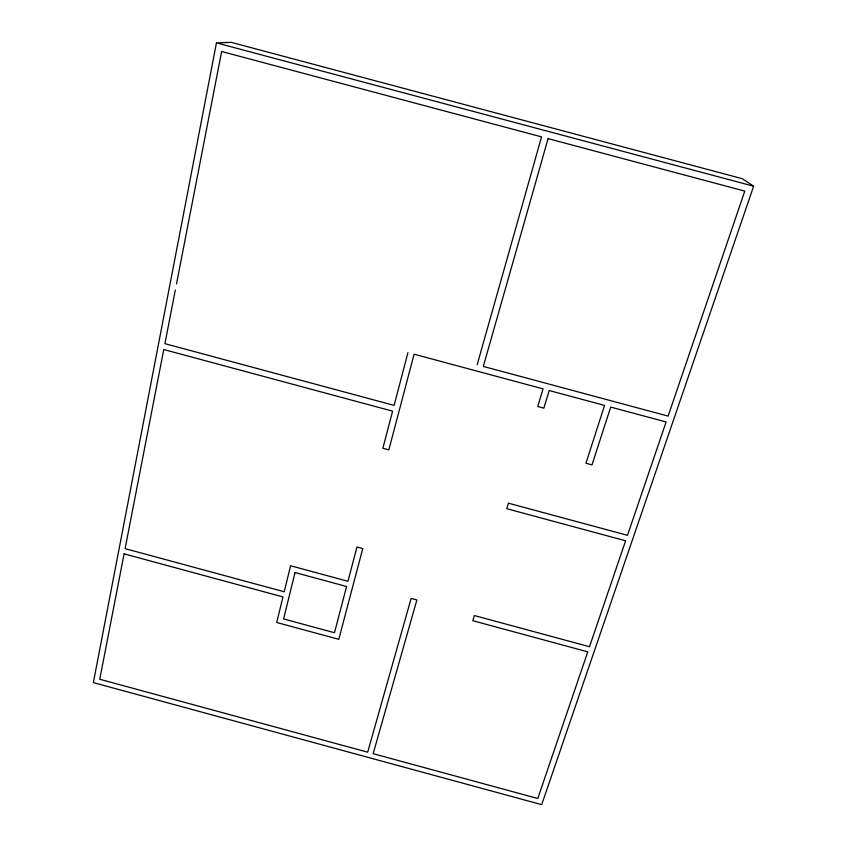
<?xml version="1.0" encoding="UTF-8"?>
<svg xmlns="http://www.w3.org/2000/svg" width="847" height="847" viewBox="0 0 847 847"><rect width="100%" height="100%" fill="white"/><g stroke="black" fill="none" stroke-linecap="round" stroke-linejoin="round"><path stroke-width="1.27" d="M216.451 42.869L93.361 682.597L541.688 804.65L753.639 186.213L742.279 178.696L231.242 42.35L216.451 42.869L753.639 186.213M175.329 289.992L164.911 343.66L394.109 405.395L407.968 352.553M176.504 283.936L221.639 51.498L541.551 136.875L477.157 364.771M124.096 553.853L99.745 679.252L367.683 752.189L411.134 598.406L416.883 599.962L373.156 753.682L537.792 798.488L587.765 651.851L472.806 620.703L474.373 615.536L589.512 646.727L625.615 540.788L506.75 508.698L508.422 503.182L627.479 535.315L666.113 421.975L610.708 407.079L591.989 464.887L585.933 463.256L604.557 405.417L549.205 390.531L543.827 408.148L537.707 406.507L543.054 388.879L414.098 354.205L388.837 449.863L382.865 448.254L392.595 411.166L163.767 349.525L125.102 548.634L284.232 591.778L290.585 565.754L347.958 581.296L356.958 546.993L362.76 548.56L338.779 639.326L276.736 622.481L282.972 596.934L124.096 553.853M295.031 572.54L283.618 618.935L334.47 632.73L346.592 586.505L295.031 572.54M548.094 138.622L483.309 366.423L668.114 416.11L744.788 191.115L548.094 138.622"/></g></svg>
